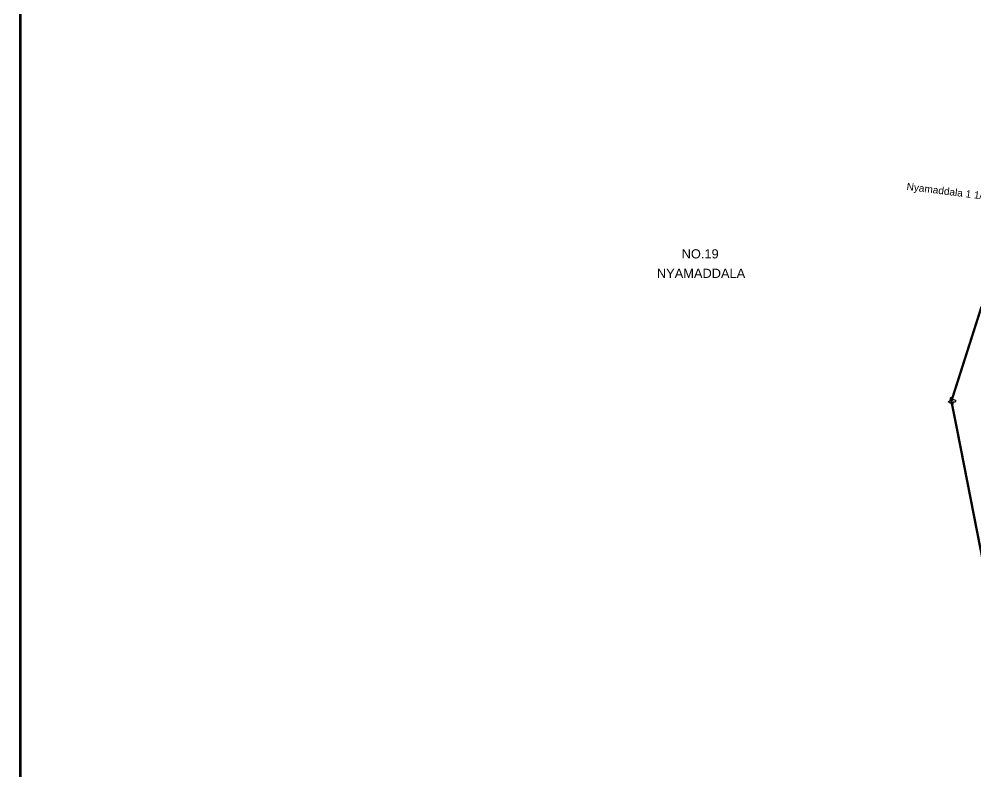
# Model space of a CAD drawing. Header units: feet. Extents: x 778084 to 787325, y 1573137 to 1585556.
# Drawn here: x 778084 to 781734, y 1577288 to 1580160 of the extents above; entities that cross this region are included whole.
import ezdxf

# ---------------------------------------------------------------- set-up
doc = ezdxf.new("R2010")
doc.units = ezdxf.units.FT
doc.header["$LTSCALE"] = 15
doc.header["$MEASUREMENT"] = 0
doc.linetypes.add('HIDDEN2', pattern=[0.1875, 0.125, -0.0625])
doc.layers.add('PLOT NO', color=7, linetype='Continuous')
doc.layers.add('VILLAGE STONES', color=240, linetype='Continuous')
doc.layers.add('VILLAGE BOUNDRY', color=5, linetype='HIDDEN2', lineweight=100)
doc.styles.get("Standard").update_dxf_attribs({"font": 'arial.ttf'})

msp = doc.modelspace()

# ---------------------------------------------------------------- linework, layer by layer
at = {"layer": 'VILLAGE BOUNDRY', "lineweight": -2, "ltscale": 15, "const_width": 9}
msp.add_lwpolyline([(781771.2, 1578039.6), (781672.8, 1578541.8), (781641, 1578702.3), (781755.9, 1579062.6)], dxfattribs=at)
at = {"layer": 'VILLAGE STONES', "color": 5, "const_width": 10}
msp.add_lwpolyline([(778089.2, 1584871), (787222.8, 1584871), (787222.8, 1573141.8), (778089.2, 1573141.8)], close=True, dxfattribs=at)
at = {"layer": 'VILLAGE STONES', "lineweight": -2}
msp.add_spline([(781629.4, 1578699.9), (781637.9, 1578709.1), (781638.4, 1578716.8), (781648.8, 1578708.5), (781656.1, 1578705.4), (781654.3, 1578697.8), (781648.1, 1578697.9), (781646.4, 1578688.8), (781639.7, 1578692.6), (781629, 1578699.9)], degree=3, dxfattribs=at)

# ---------------------------------------------------------------- texts
at = {"layer": 'PLOT NO', "linetype": 'Continuous', "lineweight": -2}
msp.add_text('Nyamaddala 1 1/2 Miles', height=27.542, rotation=352.8994, dxfattribs=at).set_placement((781468.8, 1579508.3))
at = {"layer": 'VILLAGE STONES', "color": 1, "lineweight": -2}
for s, p in [('NO.19', (780611.8, 1579246.6)), ('NYAMADDALA', (780517.4, 1579172.3))]:
    msp.add_text(s, height=35, dxfattribs=at).set_placement(p)

doc.saveas('drawing.dxf')
